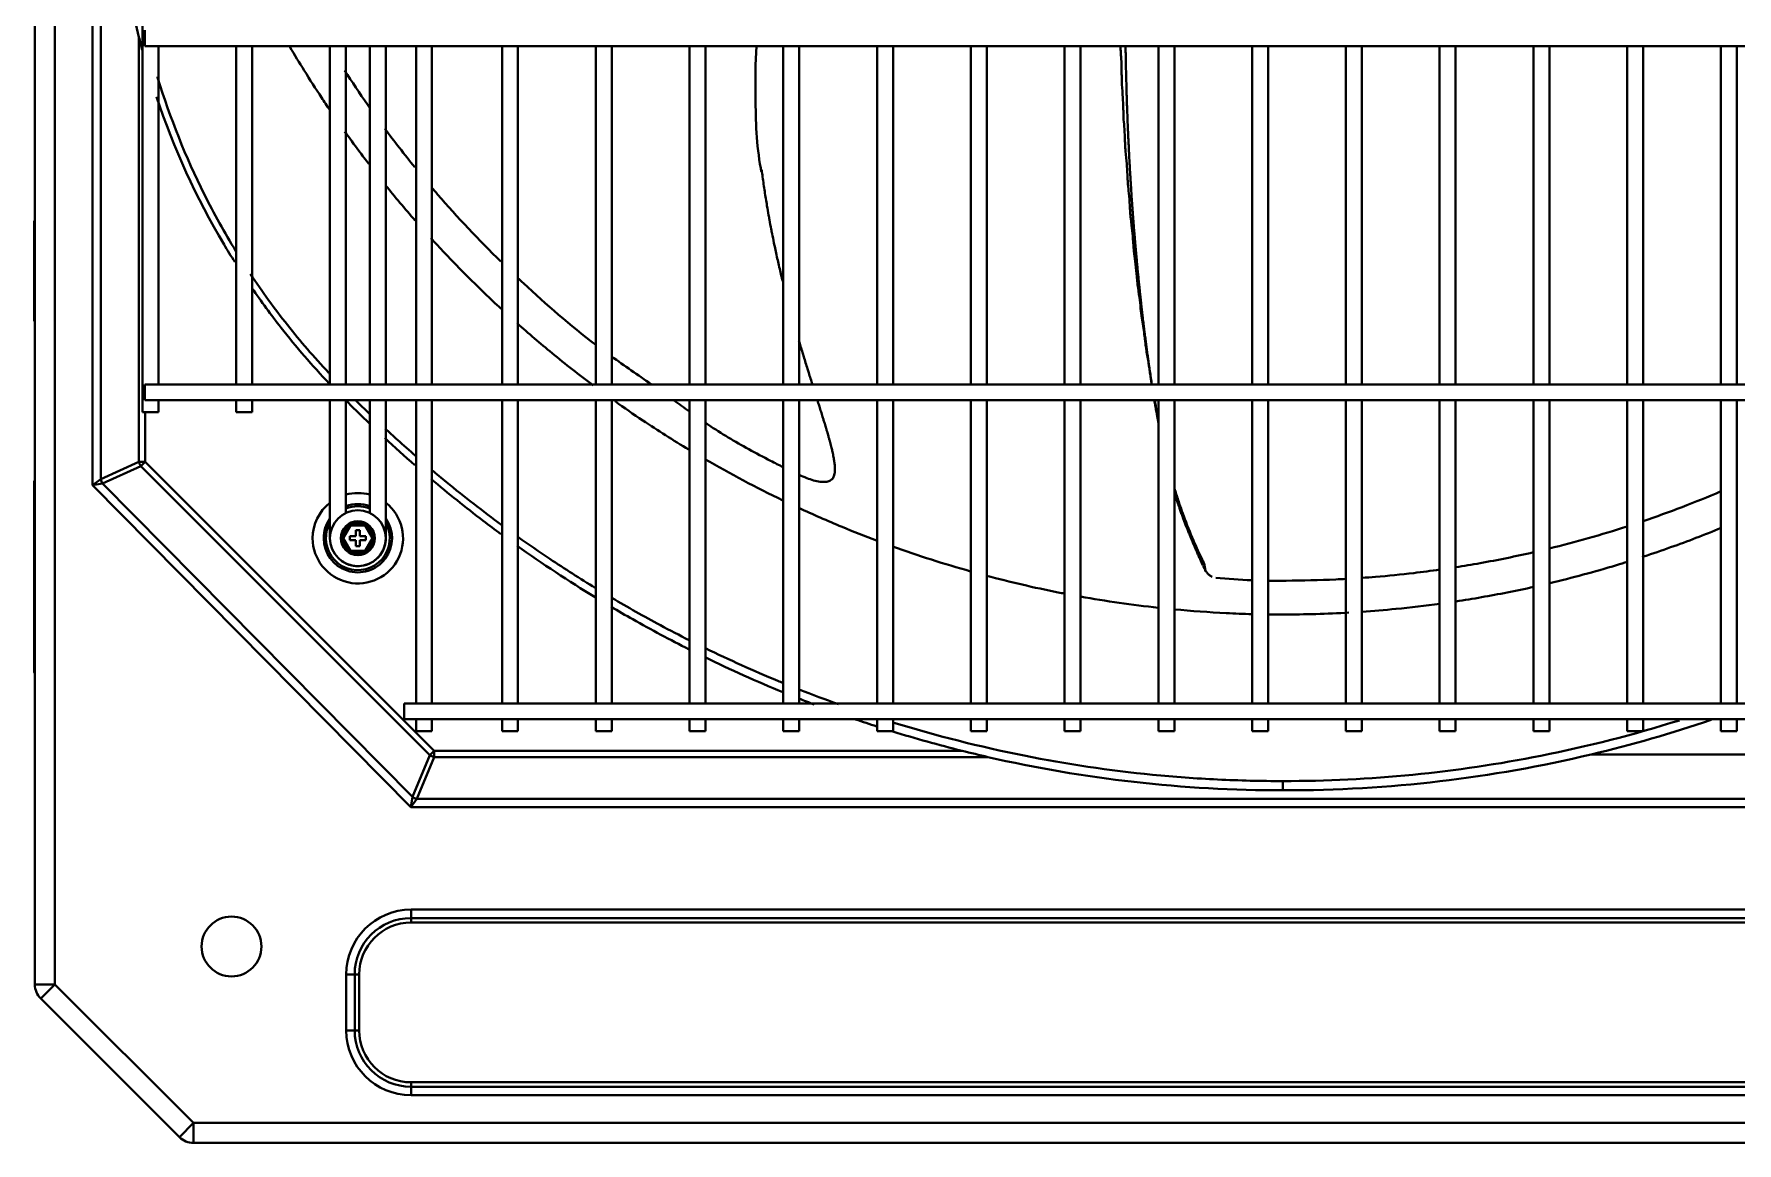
# Model space of a CAD drawing. Extents: x 58467 to 79089, y -33726 to -17391.
# Drawn here: x 72275.28 to 72317.95, y -20458.89 to -20431.09 of the extents above; entities that cross this region are included whole.
import ezdxf

# ---------------------------------------------------------------- set-up
doc = ezdxf.new("R2010")
doc.units = 0
doc.header["$LTSCALE"] = 100
doc.layers.add('+ENTE-ST-DOSEME USTU KONDDRENAJ', color=110, linetype='DOSEMEUSTUKONDENSDRENAJ_LINE', lineweight=40)
doc.linetypes.add('DOSEMEUSTUKONDENSDRENAJ_LINE', pattern='A,300,-40,["CD",Standard,S=15,R=0,X=-35,Y=-7.5],0', length=340)

# ---------------------------------------------------------------- blocks, each defined once
blk = doc.blocks.new('2. KAT SAĞ')
at = {"color": 3}
for p, q in [((54063.101, -33155.998, -3.539), (54063.101, -33087.993, -3.539)), ((54063.601, -33087.993, -3.539), (54063.601, -33155.998, -3.539)), ((54064.542, -33143.484, -3.539), (54064.542, -33094.429, -3.539)), ((54064.754, -33094.581, -3.539), (54064.754, -33143.332, -3.539)), ((54065.797, -33096.26, -3.539), (54065.797, -33141.653, -3.539)), ((54065.854, -33132.074, -3.539), (54065.854, -33132.274, -3.539)), ((54065.711, -33142.898, -3.539), (54065.711, -33132.251, -3.539)), ((54065.854, -33132.274, -3.539), (54065.854, -33132.474, -3.539)), ((54065.854, -33132.474, -3.539), (54184.216, -33132.474, -3.539)), ((54066.197, -33140.953, -3.539), (54066.197, -33132.474, -3.539)), ((54068.146, -33132.474, -3.539), (54068.146, -33140.953, -3.539)), ((54068.546, -33140.953, -3.539), (54068.546, -33132.474, -3.539)), ((54070.496, -33132.474, -3.539), (54070.496, -33140.952, -3.539)), ((54070.896, -33140.952, -3.539), (54070.896, -33132.474, -3.539)), ((54071.496, -33132.474, -3.539), (54071.496, -33140.953, -3.539)), ((54071.895, -33140.953, -3.539), (54071.896, -33132.474, -3.539)), ((54072.653, -33132.474, -3.539), (54072.653, -33140.952, -3.539)), ((54073.053, -33140.952, -3.539), (54073.053, -33132.474, -3.539)), ((54074.809, -33132.474, -3.539), (54074.809, -33140.952, -3.539)), ((54075.209, -33140.952, -3.539), (54075.209, -33132.474, -3.539)), ((54077.159, -33132.474, -3.539), (54077.159, -33140.952, -3.539)), ((54077.559, -33140.952, -3.539), (54077.559, -33132.474, -3.539)), ((54079.508, -33132.474, -3.539), (54079.508, -33140.952, -3.539)), ((54079.908, -33140.952, -3.539), (54079.908, -33132.474, -3.539)), ((54081.858, -33132.474, -3.539), (54081.858, -33140.952, -3.539)), ((54082.258, -33140.952, -3.539), (54082.258, -33132.474, -3.539)), ((54084.208, -33132.474, -3.539), (54084.208, -33140.952, -3.539)), ((54084.608, -33140.952, -3.539), (54084.608, -33132.474, -3.539)), ((54086.557, -33132.474, -3.539), (54086.557, -33140.952, -3.539)), ((54086.957, -33140.952, -3.539), (54086.957, -33132.474, -3.539)), ((54088.907, -33132.474, -3.539), (54088.907, -33140.952, -3.539)), ((54089.307, -33140.952, -3.539), (54089.307, -33132.474, -3.539)), ((54091.257, -33132.474, -3.539), (54091.257, -33140.952, -3.539)), ((54091.657, -33140.952, -3.539), (54091.657, -33132.474, -3.539)), ((54093.606, -33132.474, -3.539), (54093.606, -33140.952, -3.539)), ((54094.006, -33140.952, -3.539), (54094.006, -33132.474, -3.539)), ((54095.956, -33132.474, -3.539), (54095.956, -33140.952, -3.539)), ((54096.356, -33140.952, -3.539), (54096.356, -33132.474, -3.539)), ((54098.305, -33132.474, -3.539), (54098.305, -33140.952, -3.539)), ((54098.705, -33140.952, -3.539), (54098.705, -33132.474, -3.539)), ((54100.655, -33132.474, -3.539), (54100.655, -33140.952, -3.539)), ((54101.055, -33140.952, -3.539), (54101.055, -33132.474, -3.539)), ((54103.006, -33132.474, -3.539), (54103.006, -33140.952, -3.539)), ((54103.406, -33140.952, -3.539), (54103.406, -33132.474, -3.539)), ((54105.355, -33132.474, -3.539), (54105.355, -33140.952, -3.539)), ((54105.755, -33140.952, -3.539), (54105.755, -33132.474, -3.539)), ((54063.081, -33136.887, -3.539), (54063.081, -33137.187, -3.539)), ((54063.081, -33137.187, -3.539), (54063.081, -33139.37, -3.539)), ((54063.101, -33137.187, -3.539), (54063.081, -33137.187, -3.539)), ((54184.216, -33140.953, -3.539), (54065.854, -33140.953, -3.539)), ((54065.854, -33140.953, -3.539), (54065.854, -33141.153, -3.539)), ((54065.854, -33141.153, -3.539), (54065.854, -33141.353, -3.539)), ((54065.854, -33141.353, -3.539), (54184.216, -33141.353, -3.539)), ((54066.197, -33141.653, -3.539), (54066.197, -33141.353, -3.539)), ((54068.146, -33141.353, -3.539), (54068.146, -33141.653, -3.539)), ((54068.546, -33141.653, -3.539), (54068.546, -33141.353, -3.539)), ((54070.496, -33141.352, -3.539), (54070.496, -33142.487, -3.539)), ((54070.896, -33142.487, -3.539), (54070.896, -33141.352, -3.539)), ((54071.496, -33141.353, -3.539), (54071.496, -33142.487, -3.539)), ((54071.895, -33142.487, -3.539), (54071.895, -33141.353, -3.539)), ((54072.653, -33141.352, -3.539), (54072.653, -33148.951, -3.539)), ((54073.053, -33148.951, -3.539), (54073.053, -33141.352, -3.539)), ((54074.809, -33141.352, -3.539), (54074.809, -33148.951, -3.539)), ((54075.209, -33148.951, -3.539), (54075.209, -33141.352, -3.539)), ((54077.159, -33141.352, -3.539), (54077.159, -33148.951, -3.539)), ((54077.559, -33148.951, -3.539), (54077.559, -33141.352, -3.539)), ((54079.508, -33141.352, -3.539), (54079.508, -33148.951, -3.539)), ((54079.908, -33148.951, -3.539), (54079.908, -33141.352, -3.539)), ((54081.858, -33141.352, -3.539), (54081.858, -33148.951, -3.539)), ((54082.258, -33148.951, -3.539), (54082.258, -33141.352, -3.539)), ((54084.208, -33141.352, -3.539), (54084.208, -33148.951, -3.539)), ((54084.608, -33148.951, -3.539), (54084.608, -33141.352, -3.539)), ((54086.557, -33141.352, -3.539), (54086.557, -33148.951, -3.539)), ((54086.957, -33148.951, -3.539), (54086.957, -33141.352, -3.539)), ((54088.907, -33141.352, -3.539), (54088.907, -33148.951, -3.539)), ((54089.307, -33148.951, -3.539), (54089.307, -33141.352, -3.539)), ((54091.257, -33141.352, -3.539), (54091.257, -33148.951, -3.539)), ((54091.657, -33148.951, -3.539), (54091.657, -33141.352, -3.539)), ((54093.606, -33141.352, -3.539), (54093.606, -33148.951, -3.539)), ((54094.006, -33148.951, -3.539), (54094.006, -33141.352, -3.539)), ((54095.956, -33141.352, -3.539), (54095.956, -33148.951, -3.539)), ((54096.356, -33148.951, -3.539), (54096.356, -33141.352, -3.539)), ((54098.305, -33141.352, -3.539), (54098.305, -33148.951, -3.539)), ((54098.705, -33148.951, -3.539), (54098.705, -33141.352, -3.539)), ((54100.655, -33141.352, -3.539), (54100.655, -33148.951, -3.539)), ((54101.055, -33148.951, -3.539), (54101.055, -33141.352, -3.539)), ((54103.006, -33141.352, -3.539), (54103.006, -33148.951, -3.539)), ((54103.406, -33148.951, -3.539), (54103.406, -33141.352, -3.539)), ((54105.355, -33141.352, -3.539), (54105.355, -33148.951, -3.539)), ((54105.755, -33148.951, -3.539), (54105.755, -33141.352, -3.539)), ((54065.797, -33141.653, -3.539), (54066.197, -33141.653, -3.539)), ((54065.866, -33141.653, -3.539), (54065.866, -33142.898, -3.539)), ((54068.146, -33141.653, -3.539), (54068.546, -33141.653, -3.539)), ((54070.496, -33142.487, -3.539), (54070.496, -33142.77, -3.539)), ((54070.896, -33142.77, -3.539), (54070.896, -33142.487, -3.539)), ((54071.496, -33142.487, -3.539), (54071.496, -33142.77, -3.539)), ((54071.895, -33142.77, -3.539), (54071.895, -33142.487, -3.539)), ((54064.754, -33143.332, -3.539), (54065.711, -33142.898, -3.539)), ((54065.756, -33143.008, -3.539), (54064.799, -33143.442, -3.539)), ((54065.866, -33142.898, -3.539), (54065.711, -33142.898, -3.539)), ((54065.866, -33142.898, -3.539), (54065.756, -33143.008, -3.539)), ((54072.999, -33150.25, -3.539), (54065.756, -33143.008, -3.539)), ((54065.866, -33142.898, -3.539), (54073.109, -33150.14, -3.539)), ((54070.496, -33142.77, -3.539), (54070.496, -33143.135, -3.539)), ((54070.496, -33142.811, -3.539), (54070.496, -33144.795, -3.539)), ((54070.496, -33142.811, -3.539), (54070.496, -33144.809, -3.539)), ((54070.896, -33143.135, -3.539), (54070.896, -33142.77, -3.539)), ((54070.896, -33144.179, -3.539), (54070.896, -33142.811, -3.539)), ((54071.496, -33142.77, -3.539), (54071.496, -33143.135, -3.539)), ((54071.496, -33143.135, -3.539), (54071.496, -33143.418, -3.539)), ((54071.895, -33143.135, -3.539), (54071.895, -33142.77, -3.539)), ((54071.895, -33142.77, -3.539), (54071.895, -33142.77, -3.539)), ((54071.895, -33143.135, -3.539), (54071.895, -33143.135, -3.539)), ((54071.895, -33143.418, -3.539), (54071.895, -33143.135, -3.539)), ((54063.081, -33143.368, -3.539), (54063.081, -33147.851, -3.539)), ((54064.542, -33143.484, -3.539), (54064.754, -33143.332, -3.539)), ((54064.799, -33143.442, -3.539), (54064.542, -33143.484, -3.539)), ((54072.523, -33151.556, -3.539), (54064.542, -33143.484, -3.539)), ((54064.799, -33143.442, -3.539), (54072.565, -33151.298, -3.539)), ((54071.496, -33143.418, -3.539), (54071.496, -33144.179, -3.539)), ((54071.895, -33144.795, -3.539), (54071.895, -33143.418, -3.539)), ((54070.771, -33144.811, -3.539), (54070.983, -33144.443, -3.539)), ((54070.983, -33144.443, -3.539), (54071.408, -33144.443, -3.539)), ((54070.983, -33144.443, -3.539), (54071.012, -33144.493, -3.539)), ((54071.379, -33144.493, -3.539), (54071.408, -33144.443, -3.539)), ((54071.408, -33144.443, -3.539), (54071.621, -33144.811, -3.539)), ((54070.983, -33145.179, -3.539), (54070.771, -33144.811, -3.539)), ((54070.771, -33144.811, -3.539), (54070.829, -33144.811, -3.539)), ((54071.012, -33144.493, -3.539), (54070.829, -33144.811, -3.539)), ((54070.829, -33144.811, -3.539), (54071.012, -33145.129, -3.539)), ((54071.146, -33144.761, -3.539), (54070.996, -33144.761, -3.539)), ((54070.996, -33144.861, -3.539), (54070.996, -33144.761, -3.539)), ((54071.146, -33144.861, -3.539), (54070.996, -33144.861, -3.539)), ((54071.379, -33144.493, -3.539), (54071.012, -33144.493, -3.539)), ((54071.146, -33144.611, -3.539), (54071.246, -33144.611, -3.539)), ((54071.146, -33144.761, -3.539), (54071.146, -33144.611, -3.539)), ((54071.146, -33145.011, -3.539), (54071.146, -33144.861, -3.539)), ((54071.246, -33144.611, -3.539), (54071.246, -33144.761, -3.539)), ((54071.246, -33144.761, -3.539), (54071.396, -33144.761, -3.539)), ((54071.246, -33144.861, -3.539), (54071.246, -33145.011, -3.539)), ((54071.246, -33144.861, -3.539), (54071.396, -33144.861, -3.539)), ((54071.563, -33144.811, -3.539), (54071.379, -33144.493, -3.539)), ((54071.379, -33145.129, -3.539), (54071.563, -33144.811, -3.539)), ((54071.396, -33144.861, -3.539), (54071.396, -33144.761, -3.539)), ((54071.621, -33144.811, -3.539), (54071.408, -33145.179, -3.539)), ((54071.563, -33144.811, -3.539), (54071.621, -33144.811, -3.539)), ((54070.983, -33145.179, -3.539), (54071.012, -33145.129, -3.539)), ((54071.408, -33145.179, -3.539), (54070.983, -33145.179, -3.539)), ((54071.012, -33145.129, -3.539), (54071.379, -33145.129, -3.539)), ((54071.146, -33145.011, -3.539), (54071.246, -33145.011, -3.539)), ((54071.379, -33145.129, -3.539), (54071.408, -33145.179, -3.539)), ((54063.101, -33147.851, -3.539), (54063.081, -33147.851, -3.539)), ((54063.081, -33147.851, -3.539), (54063.081, -33148.151, -3.539)), ((54177.808, -33148.951, -3.539), (54072.353, -33148.951, -3.539)), ((54072.353, -33148.951, -3.539), (54072.353, -33149.151, -3.539)), ((54072.353, -33149.151, -3.539), (54072.353, -33149.351, -3.539)), ((54072.353, -33149.351, -3.539), (54177.808, -33149.351, -3.539)), ((54072.653, -33149.351, -3.539), (54072.653, -33149.651, -3.539)), ((54073.053, -33149.651, -3.539), (54073.053, -33149.351, -3.539)), ((54074.809, -33149.351, -3.539), (54074.809, -33149.651, -3.539)), ((54075.209, -33149.651, -3.539), (54075.209, -33149.351, -3.539)), ((54077.159, -33149.351, -3.539), (54077.159, -33149.651, -3.539)), ((54077.559, -33149.651, -3.539), (54077.559, -33149.351, -3.539)), ((54079.508, -33149.351, -3.539), (54079.508, -33149.651, -3.539)), ((54079.908, -33149.651, -3.539), (54079.908, -33149.351, -3.539)), ((54081.858, -33149.351, -3.539), (54081.858, -33149.651, -3.539)), ((54082.258, -33149.651, -3.539), (54082.258, -33149.351, -3.539)), ((54084.208, -33149.351, -3.539), (54084.208, -33149.651, -3.539)), ((54084.608, -33149.651, -3.539), (54084.608, -33149.351, -3.539)), ((54086.557, -33149.351, -3.539), (54086.557, -33149.651, -3.539)), ((54086.957, -33149.651, -3.539), (54086.957, -33149.351, -3.539)), ((54088.907, -33149.351, -3.539), (54088.907, -33149.651, -3.539)), ((54089.307, -33149.651, -3.539), (54089.307, -33149.351, -3.539)), ((54091.257, -33149.351, -3.539), (54091.257, -33149.651, -3.539)), ((54091.657, -33149.651, -3.539), (54091.657, -33149.351, -3.539)), ((54093.606, -33149.351, -3.539), (54093.606, -33149.651, -3.539)), ((54094.006, -33149.651, -3.539), (54094.006, -33149.351, -3.539)), ((54095.956, -33149.351, -3.539), (54095.956, -33149.651, -3.539)), ((54096.356, -33149.651, -3.539), (54096.356, -33149.351, -3.539)), ((54098.305, -33149.351, -3.539), (54098.305, -33149.651, -3.539)), ((54098.705, -33149.651, -3.539), (54098.705, -33149.351, -3.539)), ((54100.655, -33149.351, -3.539), (54100.655, -33149.651, -3.539)), ((54101.055, -33149.651, -3.539), (54101.055, -33149.351, -3.539)), ((54103.006, -33149.351, -3.539), (54103.006, -33149.651, -3.539)), ((54103.406, -33149.651, -3.539), (54103.406, -33149.351, -3.539)), ((54105.355, -33149.351, -3.539), (54105.355, -33149.651, -3.539)), ((54105.755, -33149.651, -3.539), (54105.755, -33149.351, -3.539)), ((54072.653, -33149.651, -3.539), (54073.053, -33149.651, -3.539)), ((54074.809, -33149.651, -3.539), (54075.209, -33149.651, -3.539)), ((54077.159, -33149.651, -3.539), (54077.559, -33149.651, -3.539)), ((54079.508, -33149.651, -3.539), (54079.908, -33149.651, -3.539)), ((54081.858, -33149.651, -3.539), (54082.258, -33149.651, -3.539)), ((54084.208, -33149.651, -3.539), (54084.608, -33149.651, -3.539)), ((54086.557, -33149.651, -3.539), (54086.957, -33149.651, -3.539)), ((54088.907, -33149.651, -3.539), (54089.307, -33149.651, -3.539)), ((54091.257, -33149.651, -3.539), (54091.657, -33149.651, -3.539)), ((54093.606, -33149.651, -3.539), (54094.006, -33149.651, -3.539)), ((54095.956, -33149.651, -3.539), (54096.356, -33149.651, -3.539)), ((54098.305, -33149.651, -3.539), (54098.705, -33149.651, -3.539)), ((54100.655, -33149.651, -3.539), (54101.055, -33149.651, -3.539)), ((54103.006, -33149.651, -3.539), (54103.406, -33149.651, -3.539)), ((54105.355, -33149.651, -3.539), (54105.755, -33149.651, -3.539)), ((54072.565, -33151.298, -3.539), (54072.999, -33150.25, -3.539)), ((54073.109, -33150.296, -3.539), (54072.675, -33151.344, -3.539)), ((54073.109, -33150.14, -3.539), (54072.999, -33150.25, -3.539)), ((54073.109, -33150.14, -3.539), (54086.336, -33150.14, -3.539)), ((54073.109, -33150.14, -3.539), (54073.109, -33150.296, -3.539)), ((54086.985, -33150.296, -3.539), (54073.109, -33150.296, -3.539)), ((54112.924, -33150.232, -3.539), (54102.103, -33150.232, -3.539)), ((54072.523, -33151.556, -3.539), (54072.565, -33151.298, -3.539)), ((54072.675, -33151.344, -3.539), (54072.523, -33151.556, -3.539)), ((54177.681, -33151.556, -3.539), (54072.523, -33151.556, -3.539)), ((54072.675, -33151.344, -3.539), (54177.529, -33151.344, -3.539)), ((54072.529, -33154.123, -3.539), (54177.674, -33154.123, -3.539)), ((54072.529, -33154.335, -3.539), (54072.529, -33154.123, -3.539)), ((54177.674, -33154.335, -3.539), (54072.529, -33154.335, -3.539)), ((54072.529, -33154.447, -3.539), (54072.529, -33154.335, -3.539)), ((54177.674, -33154.447, -3.539), (54072.529, -33154.447, -3.539)), ((54070.905, -33157.152, -3.539), (54070.905, -33155.747, -3.539)), ((54070.905, -33155.747, -3.539), (54071.118, -33155.747, -3.539)), ((54071.118, -33155.747, -3.539), (54071.118, -33157.152, -3.539)), ((54071.23, -33155.747, -3.539), (54071.118, -33155.747, -3.539)), ((54071.23, -33155.747, -3.539), (54071.23, -33157.152, -3.539)), ((54063.601, -33155.998, -3.539), (54063.101, -33155.998, -3.539)), ((54063.248, -33156.351, -3.539), (54063.601, -33155.998, -3.539)), ((54066.725, -33159.826, -3.539), (54063.248, -33156.351, -3.539)), ((54063.601, -33155.998, -3.539), (54067.079, -33159.472, -3.539)), ((54070.905, -33157.152, -3.539), (54071.118, -33157.152, -3.539)), ((54071.23, -33157.152, -3.539), (54071.118, -33157.152, -3.539)), ((54072.529, -33158.452, -3.539), (54177.674, -33158.452, -3.539)), ((54072.529, -33158.452, -3.539), (54072.529, -33158.564, -3.539)), ((54072.529, -33158.564, -3.539), (54177.674, -33158.564, -3.539)), ((54072.529, -33158.776, -3.539), (54072.529, -33158.564, -3.539)), ((54177.674, -33158.776, -3.539), (54072.529, -33158.776, -3.539)), ((54066.725, -33159.826, -3.539), (54067.079, -33159.472, -3.539)), ((54067.079, -33159.472, -3.539), (54183.081, -33159.472, -3.539)), ((54067.079, -33159.972, -3.539), (54067.079, -33159.472, -3.539)), ((54183.081, -33159.972, -3.539), (54067.079, -33159.972, -3.539))]:
    blk.add_line(p, q, dxfattribs=at)
for centre, radius in [((54071.196, -33144.811, -3.539), 0.7), ((54071.196, -33144.811, -3.539), 0.425), ((54071.196, -33144.811, -3.539), 0.425), ((54068.03, -33155.047, -3.539), 0.75)]:
    blk.add_circle(centre, radius, dxfattribs=at)
for centre, radius, start, end in [((54063.161, -33136.887, -3.539), 0.08, 138.5895, 180), ((54072.529, -33155.747, -3.539), 1.412, 90, 180), ((54072.529, -33155.747, -3.539), 1.3, 90, 180), ((54072.529, -33157.152, -3.539), 1.412, 180, 270), ((54072.529, -33157.152, -3.539), 1.3, 180, 270)]:
    blk.add_arc(centre, radius, start, end, dxfattribs=at)
at = {"color": 3, "extrusion": (0, 0, -1)}
for centre, radius, start, end in [((-54071.196, -33144.811, 3.539), 1.133, 0, 51.8512), ((-54071.196, -33144.811, 3.539), 1.133, 128.1431, 0), ((-54071.196, -33144.811, 3.539), 1.133, 74.6494, 105.3451), ((-54071.196, -33144.811, 3.539), 0.856, 69.5025, 110.4919), ((-54071.196, -33144.811, 3.539), 0.8, 67.978, 112.0104), ((-54071.196, -33144.811, 3.539), 0.856, 0, 35.1956), ((-54071.196, -33144.811, 3.539), 0.856, 144.7874, 0), ((-54071.196, -33144.811, 3.539), 0.8, 0, 28.9576), ((-54071.196, -33144.811, 3.539), 0.8, 151.0199, 0), ((-54063.161, -33148.151, 3.539), 0.08, 318.5895, 0), ((-54072.529, -33155.747, 3.539), 1.624, 0, 90), ((-54063.601, -33155.998, 3.539), 0.5, 315, 0), ((-54072.529, -33157.152, 3.539), 1.624, 270, 0), ((-54067.079, -33159.472, 3.539), 0.5, 270, 315)]:
    blk.add_arc(centre, radius, start, end, dxfattribs=at)
at = {"color": 3}
for centre, major_axis in [((54065.866, -33142.898, -3.539), (0.084, -0.203)), ((54064.909, -33143.332, -3.539), (0.084, -0.203)), ((54073.109, -33150.14, -3.539), (0.203, -0.084)), ((54072.675, -33151.188, -3.539), (0.203, -0.084))]:
    blk.add_ellipse(centre, major_axis=major_axis, ratio=0.678598, start_param=4.438375, end_param=4.986403, dxfattribs=at)
for points, knots in [([(54065.711, -33132.251, -3.539), (54065.423, -33131.098, -3.539), (54065.245, -33129.926, -3.539), (54065.135, -33128.141, -3.539), (54065.199, -33127.544, -3.539), (54065.143, -33126.351, -3.539), (54065.119, -33125.754, -3.539), (54065.009, -33122.767, -3.539), (54064.966, -33120.369, -3.539), (54064.966, -33117.973, -3.539)], [0, 0, 0, 0, 0.25, 0.25, 0.375, 0.375, 0.5, 0.5, 1, 1, 1, 1]), ([(54070.488, -33134.066, -3.539), (54070.42, -33133.966, -3.539), (54070.204, -33133.642, -3.539), (54069.869, -33133.119, -3.539), (54069.61, -33132.691, -3.539), (54069.492, -33132.491, -3.539)], [0, 0, 0, 0, 0.194465, 0.627386, 1, 1, 1, 1]), ([(54081.31, -33135.624, -3.539), (54081.304, -33135.595, -3.539), (54081.185, -33134.981, -3.539), (54081.153, -33133.924, -3.539), (54081.16, -33132.899, -3.539), (54081.182, -33132.474, -3.539)], [0, 0, 0, 0, 0.028763, 0.596266, 1, 1, 1, 1]), ([(54090.311, -33132.473, -3.539), (54090.311, -33132.503, -3.539), (54090.311, -33132.571, -3.539), (54090.316, -33132.683, -3.539), (54090.33, -33132.85, -3.539), (54090.335, -33133.044, -3.539), (54090.337, -33133.264, -3.539), (54090.346, -33133.504, -3.539), (54090.367, -33133.756, -3.539), (54090.377, -33133.971, -3.539), (54090.38, -33134.144, -3.539), (54090.383, -33134.301, -3.539), (54090.406, -33134.507, -3.539), (54090.416, -33134.73, -3.539), (54090.423, -33134.945, -3.539), (54090.438, -33135.176, -3.539), (54090.464, -33135.421, -3.539), (54090.479, -33135.635, -3.539), (54090.486, -33135.809, -3.539), (54090.494, -33135.972, -3.539), (54090.522, -33136.183, -3.539), (54090.536, -33136.415, -3.539), (54090.55, -33136.633, -3.539), (54090.572, -33136.862, -3.539), (54090.602, -33137.101, -3.539), (54090.621, -33137.314, -3.539), (54090.633, -33137.494, -3.539), (54090.649, -33137.665, -3.539), (54090.685, -33137.882, -3.539), (54090.704, -33138.138, -3.539), (54090.727, -33138.365, -3.539), (54090.757, -33138.595, -3.539), (54090.791, -33138.823, -3.539), (54090.812, -33139.048, -3.539), (54090.847, -33139.342, -3.539), (54090.892, -33139.567, -3.539), (54090.919, -33139.829, -3.539), (54090.951, -33140.079, -3.539), (54090.998, -33140.343, -3.539), (54091.033, -33140.566, -3.539), (54091.059, -33140.751, -3.539), (54091.076, -33140.865, -3.539), (54091.089, -33140.929, -3.539), (54091.094, -33140.954, -3.539)], [0, 0, 0, 0, 0.010355, 0.022017, 0.034912, 0.06644, 0.084702, 0.104252, 0.145583, 0.183247, 0.197905, 0.209829, 0.23371, 0.264361, 0.282067, 0.301316, 0.342279, 0.380092, 0.394981, 0.407215, 0.43204, 0.463541, 0.481722, 0.501226, 0.542595, 0.579874, 0.594265, 0.606592, 0.633467, 0.667291, 0.686602, 0.707431, 0.750283, 0.785454, 0.798796, 0.843668, 0.862, 0.881783, 0.924485, 0.963805, 0.979109, 0.991789, 1, 1, 1, 1]), ([(54090.434, -33132.473, -3.539), (54090.435, -33132.515, -3.539), (54090.436, -33132.59, -3.539), (54090.439, -33132.731, -3.539), (54090.441, -33132.864, -3.539), (54090.445, -33133.03, -3.539), (54090.448, -33133.165, -3.539), (54090.452, -33133.335, -3.539), (54090.456, -33133.486, -3.539), (54090.461, -33133.652, -3.539), (54090.465, -33133.8, -3.539), (54090.47, -33133.947, -3.539), (54090.476, -33134.111, -3.539), (54090.482, -33134.258, -3.539), (54090.488, -33134.422, -3.539), (54090.494, -33134.57, -3.539), (54090.502, -33134.736, -3.539), (54090.509, -33134.887, -3.539), (54090.516, -33135.038, -3.539), (54090.524, -33135.203, -3.539), (54090.532, -33135.349, -3.539), (54090.541, -33135.511, -3.539), (54090.549, -33135.656, -3.539), (54090.559, -33135.818, -3.539), (54090.569, -33135.979, -3.539), (54090.579, -33136.124, -3.539), (54090.589, -33136.286, -3.539), (54090.6, -33136.433, -3.539), (54090.611, -33136.597, -3.539), (54090.622, -33136.744, -3.539), (54090.633, -33136.889, -3.539), (54090.646, -33137.048, -3.539), (54090.659, -33137.205, -3.539), (54090.672, -33137.363, -3.539), (54090.685, -33137.52, -3.539), (54090.698, -33137.661, -3.539), (54090.712, -33137.818, -3.539), (54090.725, -33137.96, -3.539), (54090.741, -33138.119, -3.539), (54090.755, -33138.262, -3.539), (54090.769, -33138.404, -3.539), (54090.785, -33138.559, -3.539), (54090.8, -33138.698, -3.539), (54090.817, -33138.85, -3.539), (54090.832, -33138.987, -3.539), (54090.849, -33139.139, -3.539), (54090.867, -33139.291, -3.539), (54090.883, -33139.427, -3.539), (54090.902, -33139.578, -3.539), (54090.919, -33139.715, -3.539), (54090.939, -33139.868, -3.539), (54090.957, -33140.004, -3.539), (54090.975, -33140.139, -3.539), (54090.995, -33140.287, -3.539), (54091.014, -33140.419, -3.539), (54091.035, -33140.564, -3.539), (54091.052, -33140.68, -3.539), (54091.073, -33140.82, -3.539), (54091.085, -33140.902, -3.539), (54091.094, -33140.954, -3.539)], [0, 0, 0, 0, 0.014465, 0.025686, 0.048127, 0.059348, 0.081789, 0.09301, 0.115451, 0.132282, 0.149113, 0.165944, 0.182775, 0.205216, 0.216437, 0.238878, 0.255709, 0.27254, 0.289371, 0.306202, 0.328643, 0.339864, 0.362305, 0.379136, 0.395967, 0.418408, 0.429629, 0.45207, 0.468901, 0.485732, 0.502563, 0.519394, 0.541835, 0.558666, 0.575497, 0.597939, 0.609159, 0.631601, 0.648431, 0.665262, 0.682093, 0.698924, 0.721366, 0.732586, 0.755028, 0.771859, 0.78869, 0.811131, 0.822351, 0.844793, 0.861624, 0.878455, 0.895286, 0.912117, 0.934558, 0.945779, 0.96822, 0.97944, 1, 1, 1, 1]), ([(54066.172, -33133.239, -3.539), (54066.176, -33133.253, -3.539), (54066.181, -33133.268, -3.539), (54066.489, -33134.273, -3.539), (54066.882, -33135.256, -3.539), (54067.591, -33136.674, -3.539), (54067.855, -33137.149, -3.539), (54068.139, -33137.612, -3.539)], [0, 0, 0, 0, 0.009339, 0.009339, 0.659059, 0.659059, 1, 1, 1, 1]), ([(54070.863, -33133.083, -3.539), (54071.049, -33133.37, -3.539), (54071.257, -33133.68, -3.539), (54071.473, -33133.988, -3.539), (54071.491, -33134.013, -3.539)], [0, 0, 0, 0, 0.918999, 1, 1, 1, 1]), ([(54066.147, -33133.744, -3.539), (54066.581, -33135.037, -3.539), (54067.147, -33136.27, -3.539), (54067.929, -33137.591, -3.539), (54068.019, -33137.737, -3.539), (54068.11, -33137.882, -3.539)], [0, 0, 0, 0, 0.888688, 0.888688, 1, 1, 1, 1]), ([(54071.471, -33135.427, -3.539), (54071.388, -33135.318, -3.539), (54071.185, -33135.05, -3.539), (54070.987, -33134.779, -3.539), (54070.872, -33134.617, -3.539)], [0, 0, 0, 0, 0.406175, 1, 1, 1, 1]), ([(54081.842, -33138.365, -3.539), (54081.834, -33138.334, -3.539), (54081.812, -33138.245, -3.539), (54081.777, -33138.098, -3.539), (54081.737, -33137.925, -3.539), (54081.698, -33137.752, -3.539), (54081.66, -33137.579, -3.539), (54081.619, -33137.387, -3.539), (54081.584, -33137.214, -3.539), (54081.546, -33137.02, -3.539), (54081.517, -33136.865, -3.539), (54081.482, -33136.67, -3.539), (54081.451, -33136.495, -3.539), (54081.419, -33136.297, -3.539), (54081.391, -33136.118, -3.539), (54081.364, -33135.936, -3.539), (54081.339, -33135.754, -3.539), (54081.324, -33135.633, -3.539), (54081.316, -33135.572, -3.539)], [0, 0, 0, 0, 0.034815, 0.097756, 0.160698, 0.223639, 0.28658, 0.349522, 0.433443, 0.475404, 0.559326, 0.601287, 0.685208, 0.74815, 0.811091, 0.874032, 0.936973, 1, 1, 1, 1]), ([(54072.63, -33136.842, -3.539), (54072.502, -33136.696, -3.539), (54072.251, -33136.403, -3.539), (54072.007, -33136.104, -3.539), (54071.886, -33135.955, -3.539)], [0, 0, 0, 0, 0.502284, 1, 1, 1, 1]), ([(54073.042, -33136.014, -3.539), (54073.092, -33136.073, -3.539), (54073.64, -33136.711, -3.539), (54074.224, -33137.33, -3.539), (54074.781, -33137.877, -3.539)], [0, 0, 0, 0, 0.092857, 1, 1, 1, 1]), ([(54073.962, -33138.267, -3.539), (54073.763, -33138.065, -3.539), (54073.446, -33137.743, -3.539), (54073.14, -33137.411, -3.539), (54073.026, -33137.287, -3.539)], [0, 0, 0, 0, 0.627651, 1, 1, 1, 1]), ([(54068.503, -33138.183, -3.539), (54068.651, -33138.405, -3.539), (54068.803, -33138.625, -3.539), (54069.266, -33139.261, -3.539), (54069.589, -33139.671, -3.539), (54070.102, -33140.267, -3.539), (54070.278, -33140.463, -3.539), (54070.467, -33140.665, -3.539), (54070.476, -33140.675, -3.539), (54070.486, -33140.685, -3.539)], [0, 0, 0, 0, 0.252174, 0.252174, 0.74207, 0.74207, 0.987018, 0.987018, 1, 1, 1, 1]), ([(54075.2, -33138.281, -3.539), (54075.248, -33138.326, -3.539), (54075.868, -33138.909, -3.539), (54076.519, -33139.475, -3.539), (54077.156, -33139.959, -3.539)], [0, 0, 0, 0, 0.077831, 1, 1, 1, 1]), ([(54068.542, -33138.539, -3.539), (54068.775, -33138.878, -3.539), (54069.018, -33139.21, -3.539), (54069.652, -33140.018, -3.539), (54070.055, -33140.485, -3.539), (54070.48, -33140.932, -3.539)], [0, 0, 0, 0, 0.39962, 0.39962, 1, 1, 1, 1]), ([(54077.096, -33140.981, -3.539), (54076.745, -33140.718, -3.539), (54076.4, -33140.448, -3.539), (54075.765, -33139.926, -3.539), (54075.473, -33139.677, -3.539), (54075.186, -33139.422, -3.539)], [0, 0, 0, 0, 0.533334, 0.533334, 1, 1, 1, 1]), ([(54082.586, -33140.954, -3.539), (54082.586, -33140.954, -3.539), (54082.571, -33140.907, -3.539), (54082.54, -33140.81, -3.539), (54082.5, -33140.681, -3.539), (54082.458, -33140.548, -3.539), (54082.417, -33140.414, -3.539), (54082.375, -33140.277, -3.539), (54082.333, -33140.14, -3.539), (54082.293, -33140.007, -3.539), (54082.263, -33139.907, -3.539), (54082.249, -33139.86, -3.539)], [0, 0, 0, 0, 0.000305, 0.138428, 0.276551, 0.368633, 0.506756, 0.644879, 0.736961, 0.875084, 1, 1, 1, 1]), ([(54079.491, -33142.59, -3.539), (54079.1, -33142.355, -3.539), (54078.716, -33142.111, -3.539), (54078.102, -33141.701, -3.539), (54077.87, -33141.541, -3.539), (54077.64, -33141.377, -3.539)], [0, 0, 0, 0, 0.617576, 0.617576, 1, 1, 1, 1]), ([(54083.129, -33143.242, -3.539), (54083.134, -33143.228, -3.539), (54083.14, -33143.202, -3.539), (54083.145, -33143.172, -3.539), (54083.149, -33143.126, -3.539), (54083.15, -33143.09, -3.539), (54083.15, -33143.046, -3.539), (54083.147, -33142.995, -3.539), (54083.143, -33142.949, -3.539), (54083.135, -33142.889, -3.539), (54083.127, -33142.838, -3.539), (54083.116, -33142.774, -3.539), (54083.104, -33142.714, -3.539), (54083.087, -33142.638, -3.539), (54083.069, -33142.559, -3.539), (54083.049, -33142.478, -3.539), (54083.03, -33142.405, -3.539), (54083.01, -33142.331, -3.539), (54082.985, -33142.243, -3.539), (54082.959, -33142.152, -3.539), (54082.928, -33142.046, -3.539), (54082.899, -33141.951, -3.539), (54082.869, -33141.853, -3.539), (54082.839, -33141.754, -3.539), (54082.803, -33141.639, -3.539), (54082.766, -33141.521, -3.539), (54082.734, -33141.422, -3.539), (54082.717, -33141.367, -3.539), (54082.709, -33141.342, -3.539)], [0, 0, 0, 0, 0.051203, 0.085927, 0.120651, 0.155375, 0.190098, 0.224822, 0.259546, 0.29427, 0.328994, 0.363718, 0.398442, 0.433165, 0.485251, 0.519975, 0.554699, 0.589423, 0.624147, 0.676233, 0.710956, 0.763042, 0.797766, 0.83249, 0.884576, 0.936662, 0.971386, 1, 1, 1, 1]), ([(54091.158, -33141.352, -3.539), (54091.158, -33141.353, -3.539), (54091.165, -33141.398, -3.539), (54091.18, -33141.486, -3.539), (54091.203, -33141.615, -3.539), (54091.223, -33141.728, -3.539), (54091.241, -33141.828, -3.539), (54091.251, -33141.886, -3.539), (54091.257, -33141.916, -3.539)], [0, 0, 0, 0, 0.008257, 0.234671, 0.461085, 0.687499, 0.838441, 1, 1, 1, 1]), ([(54091.169, -33141.352, -3.539), (54091.17, -33141.361, -3.539), (54091.179, -33141.418, -3.539), (54091.196, -33141.528, -3.539), (54091.224, -33141.692, -3.539), (54091.245, -33141.797, -3.539), (54091.257, -33141.854, -3.539)], [0, 0, 0, 0, 0.049758, 0.328143, 0.614367, 1, 1, 1, 1]), ([(54071.877, -33142.058, -3.539), (54071.98, -33142.154, -3.539), (54072.084, -33142.25, -3.539), (54072.338, -33142.481, -3.539), (54072.49, -33142.615, -3.539), (54072.642, -33142.748, -3.539)], [0, 0, 0, 0, 0.410399, 0.410399, 1, 1, 1, 1]), ([(54079.907, -33141.918, -3.539), (54079.931, -33141.934, -3.539), (54080.28, -33142.171, -3.539), (54080.822, -33142.495, -3.539), (54081.459, -33142.829, -3.539), (54081.749, -33142.977, -3.539), (54081.855, -33143.029, -3.539)], [0, 0, 0, 0, 0.039319, 0.566519, 0.843939, 1, 1, 1, 1]), ([(54073.052, -33143.101, -3.539), (54073.172, -33143.203, -3.539), (54073.293, -33143.303, -3.539), (54073.867, -33143.775, -3.539), (54074.329, -33144.134, -3.539), (54074.8, -33144.481, -3.539)], [0, 0, 0, 0, 0.211709, 0.211709, 1, 1, 1, 1]), ([(54073.037, -33143.331, -3.539), (54073.462, -33143.69, -3.539), (54073.895, -33144.037, -3.539), (54074.485, -33144.486, -3.539), (54074.633, -33144.597, -3.539), (54074.783, -33144.707, -3.539)], [0, 0, 0, 0, 0.749906, 0.749906, 1, 1, 1, 1]), ([(54082.256, -33143.221, -3.539), (54082.319, -33143.25, -3.539), (54082.488, -33143.323, -3.539), (54082.711, -33143.396, -3.539), (54082.914, -33143.405, -3.539), (54083.005, -33143.381, -3.539), (54083.063, -33143.345, -3.539), (54083.107, -33143.301, -3.539), (54083.125, -33143.261, -3.539), (54083.133, -33143.23, -3.539)], [0, 0, 0, 0, 0.20564, 0.547118, 0.687895, 0.809193, 0.86101, 0.907117, 1, 1, 1, 1]), ([(54091.657, -33143.548, -3.539), (54091.659, -33143.556, -3.539), (54091.671, -33143.595, -3.539), (54091.685, -33143.645, -3.539), (54091.713, -33143.736, -3.539), (54091.754, -33143.859, -3.539), (54091.813, -33144.039, -3.539), (54091.935, -33144.38, -3.539), (54092.087, -33144.754, -3.539), (54092.243, -33145.112, -3.539), (54092.332, -33145.291, -3.539), (54092.386, -33145.403, -3.539), (54092.418, -33145.49, -3.539), (54092.426, -33145.583, -3.539), (54092.435, -33145.628, -3.539), (54092.437, -33145.647, -3.539)], [0, 0, 0, 0, 0.011818, 0.05826, 0.078147, 0.142338, 0.204041, 0.310202, 0.571842, 0.682665, 0.781248, 0.831854, 0.86924, 0.927978, 1, 1, 1, 1]), ([(54091.656, -33143.645, -3.539), (54091.657, -33143.646, -3.539), (54091.664, -33143.671, -3.539), (54091.682, -33143.732, -3.539), (54091.712, -33143.83, -3.539), (54091.743, -33143.926, -3.539), (54091.77, -33144.009, -3.539), (54091.798, -33144.091, -3.539), (54091.831, -33144.185, -3.539), (54091.864, -33144.276, -3.539), (54091.893, -33144.355, -3.539), (54091.923, -33144.433, -3.539), (54091.953, -33144.51, -3.539), (54091.987, -33144.596, -3.539), (54092.017, -33144.67, -3.539), (54092.047, -33144.743, -3.539), (54092.072, -33144.803, -3.539), (54092.098, -33144.864, -3.539), (54092.126, -33144.932, -3.539), (54092.155, -33144.998, -3.539), (54092.183, -33145.064, -3.539), (54092.205, -33145.115, -3.539), (54092.229, -33145.171, -3.539), (54092.249, -33145.216, -3.539), (54092.273, -33145.27, -3.539), (54092.291, -33145.311, -3.539), (54092.311, -33145.358, -3.539), (54092.329, -33145.4, -3.539), (54092.345, -33145.435, -3.539), (54092.361, -33145.472, -3.539), (54092.368, -33145.488, -3.539), (54092.37, -33145.493, -3.539)], [0, 0, 0, 0, 0.001018, 0.033246, 0.081587, 0.129929, 0.162157, 0.194385, 0.242727, 0.291069, 0.323297, 0.355525, 0.403867, 0.436095, 0.484437, 0.516665, 0.548893, 0.581121, 0.613349, 0.661691, 0.693919, 0.726147, 0.758375, 0.790603, 0.82283, 0.855058, 0.887286, 0.919514, 0.951742, 0.98397, 1, 1, 1, 1]), ([(54084.197, -33144.869, -3.539), (54083.905, -33144.759, -3.539), (54083.616, -33144.645, -3.539), (54082.964, -33144.374, -3.539), (54082.602, -33144.216, -3.539), (54082.244, -33144.05, -3.539)], [0, 0, 0, 0, 0.44095, 0.44095, 1, 1, 1, 1]), ([(54070.802, -33145.379, -3.539), (54070.817, -33145.392, -3.539), (54070.859, -33145.424, -3.539), (54070.951, -33145.472, -3.539), (54071.1, -33145.512, -3.539), (54071.308, -33145.515, -3.539), (54071.51, -33145.449, -3.539), (54071.674, -33145.331, -3.539), (54071.791, -33145.196, -3.539), (54071.875, -33145.017, -3.539), (54071.895, -33144.884, -3.539), (54071.896, -33144.811, -3.539)], [0, 0, 0, 0, 0.042244, 0.108681, 0.210744, 0.339451, 0.513473, 0.618017, 0.733965, 0.8613, 1, 1, 1, 1]), ([(54075.209, -33144.777, -3.539), (54075.471, -33144.964, -3.539), (54075.736, -33145.147, -3.539), (54076.381, -33145.579, -3.539), (54076.763, -33145.823, -3.539), (54077.15, -33146.06, -3.539)], [0, 0, 0, 0, 0.415669, 0.415669, 1, 1, 1, 1]), ([(54103.377, -33145.285, -3.539), (54103.391, -33145.28, -3.539), (54103.405, -33145.275, -3.539), (54103.645, -33145.196, -3.539), (54103.87, -33145.119, -3.539), (54104.52, -33144.887, -3.539), (54104.941, -33144.725, -3.539), (54105.357, -33144.554, -3.539)], [0, 0, 0, 0, 0.021083, 0.021083, 0.358408, 0.358408, 1, 1, 1, 1]), ([(54098.706, -33145.539, -3.539), (54098.91, -33145.507, -3.539), (54099.559, -33145.398, -3.539), (54100.209, -33145.265, -3.539), (54100.655, -33145.163, -3.539)], [0, 0, 0, 0, 0.31466, 1, 1, 1, 1]), ([(54092.379, -33145.513, -3.539), (54092.396, -33145.545, -3.539), (54092.432, -33145.609, -3.539), (54092.473, -33145.683, -3.539), (54092.528, -33145.732, -3.539), (54092.579, -33145.766, -3.539), (54092.607, -33145.78, -3.539)], [0, 0, 0, 0, 0.181976, 0.413188, 0.708779, 1, 1, 1, 1]), ([(54096.357, -33145.805, -3.539), (54096.471, -33145.797, -3.539), (54096.905, -33145.764, -3.539), (54097.554, -33145.699, -3.539), (54098.089, -33145.629, -3.539), (54098.306, -33145.599, -3.539)], [0, 0, 0, 0, 0.175255, 0.666459, 1, 1, 1, 1]), ([(54101.063, -33145.938, -3.539), (54101.625, -33145.804, -3.539), (54102.184, -33145.653, -3.539), (54102.831, -33145.458, -3.539), (54102.92, -33145.43, -3.539), (54103.009, -33145.402, -3.539)], [0, 0, 0, 0, 0.861253, 0.861253, 1, 1, 1, 1]), ([(54088.905, -33146.2, -3.539), (54088.852, -33146.19, -3.539), (54088.798, -33146.179, -3.539), (54088.142, -33146.049, -3.539), (54087.543, -33145.909, -3.539), (54086.949, -33145.751, -3.539)], [0, 0, 0, 0, 0.081892, 0.081892, 1, 1, 1, 1]), ([(54092.693, -33145.801, -3.539), (54092.996, -33145.831, -3.539), (54093.301, -33145.853, -3.539), (54093.603, -33145.865, -3.539), (54093.606, -33145.865, -3.539)], [0, 0, 0, 0, 0.989422, 1, 1, 1, 1]), ([(54094.007, -33145.875, -3.539), (54094.158, -33145.876, -3.539), (54094.725, -33145.876, -3.539), (54095.374, -33145.861, -3.539), (54095.872, -33145.836, -3.539), (54095.957, -33145.831, -3.539)], [0, 0, 0, 0, 0.229112, 0.868027, 1, 1, 1, 1]), ([(54098.711, -33146.396, -3.539), (54099.142, -33146.33, -3.539), (54099.571, -33146.255, -3.539), (54100.22, -33146.126, -3.539), (54100.44, -33146.08, -3.539), (54100.661, -33146.031, -3.539)], [0, 0, 0, 0, 0.659092, 0.659092, 1, 1, 1, 1]), ([(54077.545, -33146.531, -3.539), (54077.724, -33146.637, -3.539), (54077.904, -33146.741, -3.539), (54078.55, -33147.106, -3.539), (54079.021, -33147.358, -3.539), (54079.496, -33147.598, -3.539)], [0, 0, 0, 0, 0.279714, 0.279714, 1, 1, 1, 1]), ([(54077.559, -33146.305, -3.539), (54077.959, -33146.542, -3.539), (54078.365, -33146.771, -3.539), (54079.016, -33147.12, -3.539), (54079.257, -33147.245, -3.539), (54079.5, -33147.367, -3.539)], [0, 0, 0, 0, 0.633211, 0.633211, 1, 1, 1, 1]), ([(54093.605, -33146.713, -3.539), (54093.39, -33146.707, -3.539), (54093.175, -33146.699, -3.539), (54092.525, -33146.667, -3.539), (54092.09, -33146.636, -3.539), (54091.656, -33146.595, -3.539)], [0, 0, 0, 0, 0.331279, 0.331279, 1, 1, 1, 1]), ([(54096.358, -33146.655, -3.539), (54096.643, -33146.635, -3.539), (54096.927, -33146.611, -3.539), (54097.578, -33146.547, -3.539), (54097.945, -33146.504, -3.539), (54098.31, -33146.454, -3.539)], [0, 0, 0, 0, 0.43543, 0.43543, 1, 1, 1, 1]), ([(54079.906, -33147.569, -3.539), (54080.504, -33147.86, -3.539), (54081.111, -33148.133, -3.539), (54081.764, -33148.404, -3.539), (54081.807, -33148.422, -3.539), (54081.849, -33148.439, -3.539)], [0, 0, 0, 0, 0.9348, 0.9348, 1, 1, 1, 1]), ([(54084.602, -33149.427, -3.539), (54085.683, -33149.761, -3.539), (54086.78, -33150.039, -3.539), (54088.952, -33150.473, -3.539), (54090.027, -33150.633, -3.539), (54091.654, -33150.794, -3.539), (54092.198, -33150.834, -3.539), (54093.014, -33150.873, -3.539), (54093.286, -33150.883, -3.539), (54093.831, -33150.896, -3.539), (54094.107, -33150.9, -3.539), (54094.376, -33150.899, -3.539)], [0, 0, 0, 0, 0.344826, 0.344826, 0.672413, 0.672413, 0.836207, 0.836207, 0.918103, 0.918103, 1, 1, 1, 1]), ([(54094.377, -33150.899, -3.539), (54096.55, -33150.901, -3.539), (54098.732, -33150.685, -3.539), (54102.018, -33150.031, -3.539), (54103.174, -33149.735, -3.539), (54104.312, -33149.377, -3.539)], [0, 0, 0, 0, 0.642828, 0.642828, 1, 1, 1, 1])]:
    blk.add_open_spline(points, degree=3, knots=knots, dxfattribs=at)
for points in [[(54065.711, -33132.251, -3.539), (54065.738, -33132.359, -3.539), (54065.766, -33132.469, -3.539), (54065.796, -33132.579, -3.539)], [(54071.868, -33134.535, -3.539), (54072.11, -33134.863, -3.539), (54072.362, -33135.188, -3.539), (54072.622, -33135.509, -3.539)], [(54074.786, -33139.059, -3.539), (54074.507, -33138.802, -3.539), (54074.234, -33138.539, -3.539), (54073.962, -33138.267, -3.539)], [(54077.551, -33140.251, -3.539), (54077.878, -33140.487, -3.539), (54078.213, -33140.717, -3.539), (54078.548, -33140.951, -3.539)], [(54070.893, -33141.354, -3.539), (54070.915, -33141.376, -3.539), (54070.937, -33141.398, -3.539), (54070.959, -33141.42, -3.539)], [(54070.959, -33141.42, -3.539), (54071.13, -33141.59, -3.539), (54071.302, -33141.759, -3.539), (54071.476, -33141.926, -3.539)], [(54071.147, -33141.358, -3.539), (54071.257, -33141.467, -3.539), (54071.369, -33141.576, -3.539), (54071.481, -33141.684, -3.539)], [(54079.116, -33141.353, -3.539), (54079.246, -33141.446, -3.539), (54079.375, -33141.54, -3.539), (54079.505, -33141.634, -3.539)], [(54071.868, -33142.296, -3.539), (54072.118, -33142.528, -3.539), (54072.371, -33142.756, -3.539), (54072.627, -33142.98, -3.539)], [(54081.843, -33143.861, -3.539), (54081.18, -33143.541, -3.539), (54080.529, -33143.196, -3.539), (54079.893, -33142.827, -3.539)], [(54103.406, -33144.381, -3.539), (54104.056, -33144.16, -3.539), (54104.707, -33143.911, -3.539), (54105.356, -33143.635, -3.539)], [(54101.055, -33145.068, -3.539), (54101.704, -33144.909, -3.539), (54102.355, -33144.725, -3.539), (54103.006, -33144.514, -3.539)], [(54075.185, -33144.998, -3.539), (54075.823, -33145.452, -3.539), (54076.478, -33145.884, -3.539), (54077.145, -33146.291, -3.539)], [(54086.551, -33145.642, -3.539), (54085.892, -33145.457, -3.539), (54085.24, -33145.248, -3.539), (54084.596, -33145.016, -3.539)], [(54091.255, -33146.554, -3.539), (54090.601, -33146.483, -3.539), (54089.95, -33146.389, -3.539), (54089.303, -33146.274, -3.539)], [(54094.376, -33146.723, -3.539), (54094.252, -33146.723, -3.539), (54094.129, -33146.722, -3.539), (54094.006, -33146.721, -3.539)], [(54094.376, -33146.723, -3.539), (54094.931, -33146.723, -3.539), (54095.482, -33146.707, -3.539), (54096.031, -33146.676, -3.539)], [(54079.896, -33147.796, -3.539), (54080.537, -33148.108, -3.539), (54081.188, -33148.4, -3.539), (54081.848, -33148.67, -3.539)], [(54082.254, -33148.602, -3.539), (54082.581, -33148.731, -3.539), (54082.911, -33148.855, -3.539), (54083.241, -33148.973, -3.539)], [(54082.247, -33148.83, -3.539), (54082.375, -33148.881, -3.539), (54082.503, -33148.93, -3.539), (54082.632, -33148.979, -3.539)], [(54083.67, -33149.354, -3.539), (54083.847, -33149.414, -3.539), (54084.023, -33149.473, -3.539), (54084.201, -33149.53, -3.539)], [(54102.103, -33150.232, -3.539), (54103.121, -33149.989, -3.539), (54104.122, -33149.7, -3.539), (54105.106, -33149.365, -3.539)], [(54084.599, -33149.655, -3.539), (54085.172, -33149.832, -3.539), (54085.751, -33149.994, -3.539), (54086.336, -33150.14, -3.539)], [(54086.336, -33150.14, -3.539), (54086.554, -33150.195, -3.539), (54086.772, -33150.247, -3.539), (54086.985, -33150.296, -3.539)], [(54094.406, -33151.131, -3.539), (54091.866, -33151.134, -3.539), (54089.395, -33150.848, -3.539), (54086.985, -33150.296, -3.539)], [(54102.103, -33150.232, -3.539), (54099.605, -33150.826, -3.539), (54097.041, -33151.134, -3.539), (54094.406, -33151.131, -3.539)], [(54094.377, -33150.899, -3.539), (54094.377, -33150.957, -3.539), (54094.376, -33151.04, -3.539), (54094.376, -33151.131, -3.539)]]:
    blk.add_open_spline(points, degree=3, dxfattribs=at)

msp = doc.modelspace()

# ---------------------------------------------------------------- block references
at = {"layer": '+ENTE-ST-DOSEME USTU KONDDRENAJ', "color": 3, "linetype": 'Continuous'}
msp.add_blockref('2. KAT SAĞ', (18212.194, 12701.082), dxfattribs=at)

doc.saveas('drawing.dxf')
